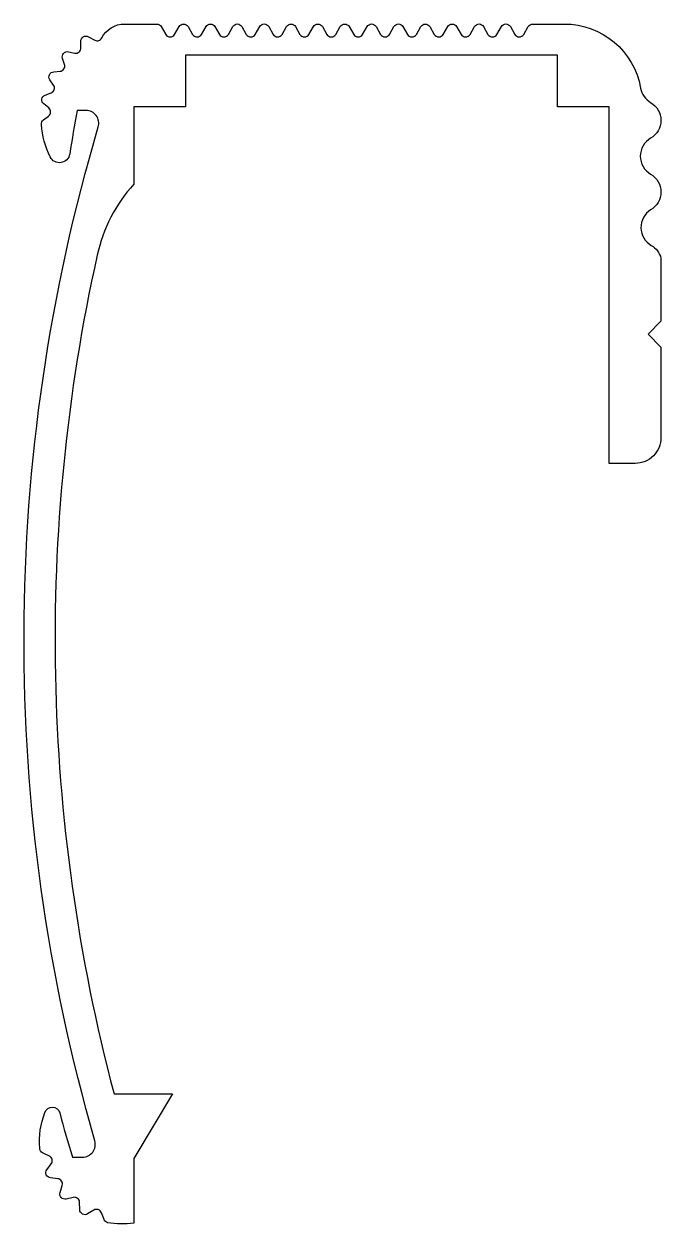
# Model space of a CAD drawing. Extents: x 254.4 to 279.1, y 226.7 to 273.1.
import ezdxf

# ---------------------------------------------------------------- set-up
doc = ezdxf.new("R2010")
doc.units = 0
doc.layers.add('ANA', color=220, linetype='CONTINUOUS')

msp = doc.modelspace()

# ---------------------------------------------------------------- linework, layer by layer
at = {"layer": 'ANA'}
msp.add_lwpolyline([(257.924, 231.69), (260.192, 231.69), (258.692, 229.19), (258.692, 226.69, -0.0807), (257.673, 226.701, -0.239294), (257.54, 226.824), (257.439, 227.091, 0.471911), (257.147, 227.192), (256.904, 227.042, -0.57735), (256.599, 227.207), (256.591, 227.493, 0.471911), (256.348, 227.682), (256.069, 227.62, -0.57735), (255.834, 227.875), (255.919, 228.147, 0.471911), (255.751, 228.406), (255.466, 228.437, -0.57735), (255.327, 228.755), (255.497, 228.985, 0.471911), (255.421, 229.284), (255.162, 229.406, -0.297021), (255.048, 229.592, -0.110889), (255.249, 230.97, -0.747584), (255.824, 230.953, 0.012023), (256.318, 229.24), (256.699, 229.239, 0.500211), (257.181, 229.877, -0.143192), (257.316, 269.094, 0.501284), (256.837, 269.736), (256.496, 269.736, 0.006038), (256.21, 268.048, -0.734635), (255.455, 267.936, -0.094191), (255.116, 269.191, -0.254119), (255.194, 269.365), (255.391, 269.515, 0.48577), (255.396, 269.829), (255.204, 269.984, -0.57735), (255.259, 270.326), (255.489, 270.415, 0.48577), (255.582, 270.715), (255.442, 270.918, -0.57735), (255.591, 271.231), (255.837, 271.25, 0.48577), (256.011, 271.512), (255.933, 271.746, -0.57735), (256.164, 272.005), (256.406, 271.954, 0.48577), (256.646, 272.157), (256.638, 272.403, -0.57735), (256.933, 272.586), (257.178, 272.455, 0.417819), (257.449, 272.539, -0.279947), (258.337, 273.078), (259.579, 273.078, -0.267949), (259.752, 272.978), (259.925, 272.678, 0.57735), (260.271, 272.678), (260.445, 272.978, -0.57735), (260.791, 272.978), (260.964, 272.678, 0.57735), (261.311, 272.678), (261.484, 272.978, -0.57735), (261.83, 272.978), (262.003, 272.678, 0.57735), (262.35, 272.678), (262.523, 272.978, -0.57735), (262.87, 272.978), (263.043, 272.678, 0.57735), (263.389, 272.678), (263.562, 272.978, -0.57735), (263.909, 272.978), (264.082, 272.678, 0.57735), (264.428, 272.678), (264.602, 272.978, -0.57735), (264.948, 272.978), (265.121, 272.678, 0.57735), (265.468, 272.678), (265.641, 272.978, -0.57735), (265.987, 272.978), (266.16, 272.678, 0.57735), (266.507, 272.678), (266.68, 272.978, -0.57735), (267.026, 272.978), (267.2, 272.678, 0.57735), (267.546, 272.678), (267.719, 272.978, -0.57735), (268.066, 272.978), (268.239, 272.678, 0.57735), (268.585, 272.678), (268.758, 272.978, -0.57735), (269.105, 272.978), (269.278, 272.678, 0.57735), (269.625, 272.678), (269.798, 272.978, -0.57735), (270.144, 272.978), (270.317, 272.678, 0.57735), (270.664, 272.678), (270.837, 272.978, -0.57735), (271.183, 272.978), (271.357, 272.678, 0.57735), (271.703, 272.678), (271.876, 272.978, -0.57735), (272.223, 272.978), (272.396, 272.678, 0.57735), (272.742, 272.678), (272.915, 272.978, -0.57735), (273.262, 272.978), (273.435, 272.678, 0.57735), (273.781, 272.678), (273.955, 272.978, -0.267949), (274.128, 273.078), (275.35, 273.078, -0.364193), (278.304, 270.597, 0.221901), (278.692, 270.042, -0.57735), (278.692, 268.657, 0.57735), (278.692, 267.271, -0.57735), (278.692, 265.885, 0.565911), (278.716, 264.514, -0.203603), (279.092, 264.014), (279.092, 261.578), (278.592, 261.078), (279.092, 260.578), (279.092, 257.078, -0.414214), (278.092, 256.078), (277.092, 256.078), (277.092, 269.878), (275.092, 269.878), (275.092, 271.878), (260.692, 271.878), (260.692, 269.878), (258.692, 269.878), (258.692, 269.5), (258.692, 266.878, 0.130451), (257.272, 264.135, 0.119835)], format="xyb", close=True, dxfattribs=at)

doc.saveas('drawing.dxf')
